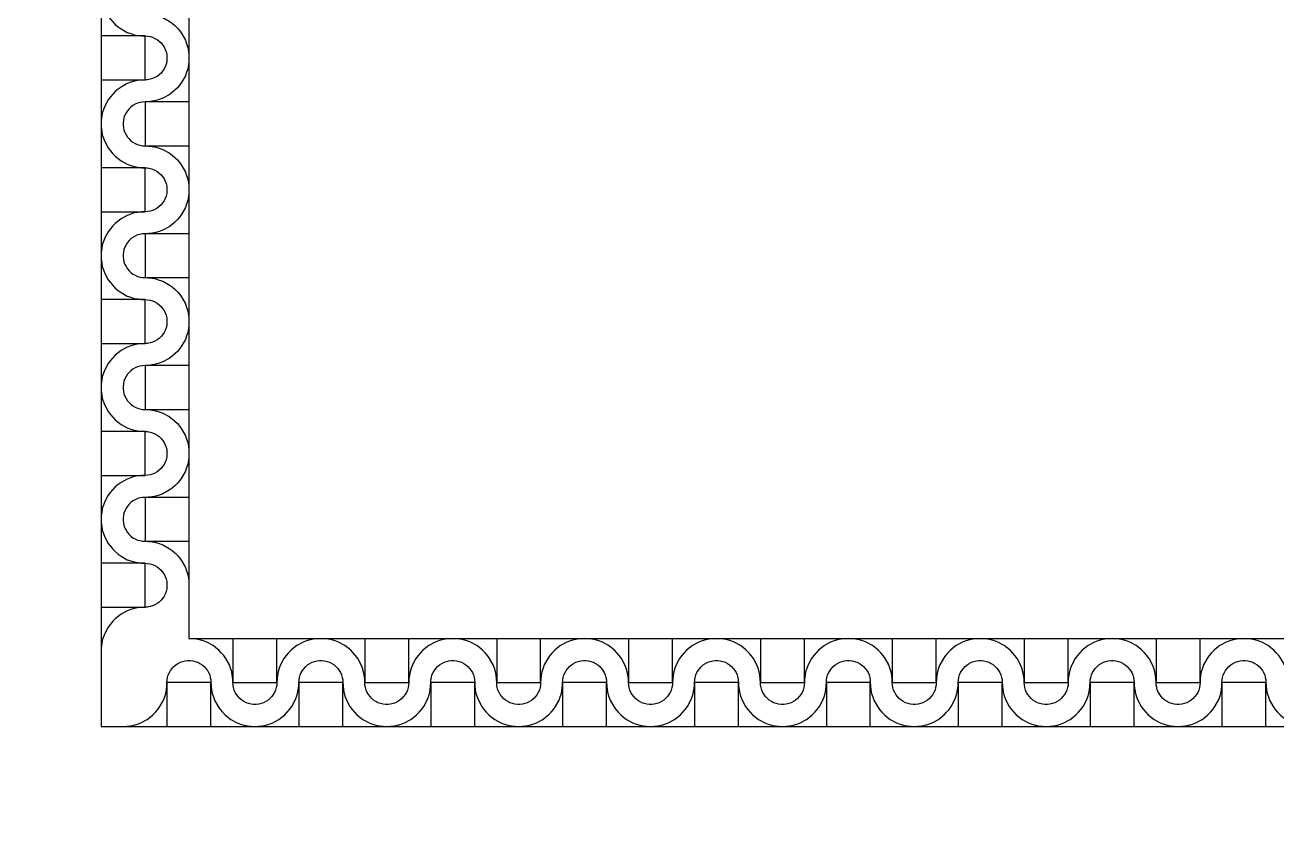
# Model space of a CAD drawing. Extents: x 190.8 to 267.1, y 124 to 174.8.
# Drawn here: x 217.604 to 219.597, y 143.644 to 144.928 of the extents above; entities that cross this region are included whole.
import ezdxf

# ---------------------------------------------------------------- set-up
doc = ezdxf.new("R2010")
doc.units = 0
doc.header["$MEASUREMENT"] = 0

msp = doc.modelspace()

# ---------------------------------------------------------------- linework, layer by layer
msp.add_lwpolyline([(220.4896, 143.8106), (220.4896, 141.6456), (205.4896, 141.6456), (204.0684, 143.0479), (204.0684, 146.9133), (205.4896, 148.3156), (220.4896, 148.3156), (220.4896, 146.1506), (217.7246, 146.1506), (217.7246, 143.8106)], close=True)
for points in [[(220.6646, 146.0106), (217.8646, 146.0106), (217.8646, 143.9506), (220.6646, 143.9506)], [(217.7246, 144.9806), (217.7249, 144.9748), (217.7256, 144.9691), (217.7266, 144.9633), (217.7284, 144.9578), (217.7304, 144.9523), (217.7359, 144.9423), (217.7394, 144.9376), (217.7431, 144.9331), (217.7471, 144.9291), (217.7516, 144.9253), (217.7564, 144.9218), (217.7664, 144.9163), (217.7719, 144.9143), (217.7774, 144.9126), (217.7831, 144.9116), (217.7889, 144.9108), (217.7946, 144.9106)], [(217.7946, 144.9456), (217.8004, 144.9453), (217.8061, 144.9446), (217.8119, 144.9436), (217.8174, 144.9418), (217.8229, 144.9398), (217.8329, 144.9343), (217.8376, 144.9308), (217.8421, 144.9271), (217.8461, 144.9231), (217.8499, 144.9186), (217.8534, 144.9138), (217.8589, 144.9038), (217.8609, 144.8983), (217.8626, 144.8928), (217.8636, 144.8871), (217.8644, 144.8813), (217.8646, 144.8756)], [(217.7246, 144.8406), (217.7946, 144.8406), (217.7946, 144.9106), (217.7246, 144.9106)], [(217.7946, 144.9106), (217.7986, 144.9103), (217.8026, 144.9096), (217.8066, 144.9086), (217.8104, 144.9068), (217.8139, 144.9048), (217.8171, 144.9023), (217.8201, 144.8996), (217.8226, 144.8966), (217.8249, 144.8931), (217.8269, 144.8893), (217.8281, 144.8856), (217.8291, 144.8816), (217.8296, 144.8776), (217.8296, 144.8736), (217.8291, 144.8696), (217.8281, 144.8656), (217.8269, 144.8616), (217.8249, 144.8581), (217.8226, 144.8546), (217.8201, 144.8516), (217.8171, 144.8488), (217.8139, 144.8463), (217.8104, 144.8443), (217.8066, 144.8426), (217.8026, 144.8416), (217.7986, 144.8408), (217.7946, 144.8406)], [(217.8646, 144.8756), (217.8644, 144.8698), (217.8636, 144.8641), (217.8626, 144.8583), (217.8609, 144.8528), (217.8589, 144.8473), (217.8534, 144.8373), (217.8499, 144.8326), (217.8461, 144.8281), (217.8421, 144.8241), (217.8376, 144.8203), (217.8329, 144.8168), (217.8229, 144.8113), (217.8174, 144.8093), (217.8119, 144.8076), (217.8061, 144.8066), (217.8004, 144.8058), (217.7946, 144.8056)], [(217.7946, 144.8406), (217.7889, 144.8403), (217.7831, 144.8396), (217.7774, 144.8386), (217.7719, 144.8368), (217.7664, 144.8348), (217.7564, 144.8293), (217.7516, 144.8258), (217.7471, 144.8221), (217.7431, 144.8181), (217.7394, 144.8136), (217.7359, 144.8088), (217.7304, 144.7988), (217.7284, 144.7933), (217.7266, 144.7878), (217.7256, 144.7821), (217.7249, 144.7763), (217.7246, 144.7706)], [(217.7946, 144.8056), (217.7906, 144.8053), (217.7866, 144.8046), (217.7826, 144.8036), (217.7789, 144.8018), (217.7754, 144.7998), (217.7721, 144.7973), (217.7691, 144.7946), (217.7666, 144.7916), (217.7644, 144.7881), (217.7624, 144.7843), (217.7611, 144.7806), (217.7601, 144.7766), (217.7596, 144.7726), (217.7596, 144.7686), (217.7601, 144.7646), (217.7611, 144.7606), (217.7624, 144.7566), (217.7644, 144.7531), (217.7666, 144.7496), (217.7691, 144.7466), (217.7721, 144.7438), (217.7754, 144.7413), (217.7789, 144.7393), (217.7826, 144.7376), (217.7866, 144.7366), (217.7906, 144.7358), (217.7946, 144.7356)], [(217.8646, 144.8056), (217.7946, 144.8056), (217.7946, 144.7356), (217.8646, 144.7356)], [(217.7246, 144.7706), (217.7249, 144.7648), (217.7256, 144.7591), (217.7266, 144.7533), (217.7284, 144.7478), (217.7304, 144.7423), (217.7359, 144.7323), (217.7394, 144.7276), (217.7431, 144.7231), (217.7471, 144.7191), (217.7516, 144.7153), (217.7564, 144.7118), (217.7664, 144.7063), (217.7719, 144.7043), (217.7774, 144.7026), (217.7831, 144.7016), (217.7889, 144.7008), (217.7946, 144.7006)], [(217.7946, 144.7356), (217.8004, 144.7353), (217.8061, 144.7346), (217.8119, 144.7336), (217.8174, 144.7318), (217.8229, 144.7298), (217.8329, 144.7243), (217.8376, 144.7208), (217.8421, 144.7171), (217.8461, 144.7131), (217.8499, 144.7086), (217.8534, 144.7038), (217.8589, 144.6938), (217.8609, 144.6883), (217.8626, 144.6828), (217.8636, 144.6771), (217.8644, 144.6713), (217.8646, 144.6656)], [(217.7246, 144.6306), (217.7946, 144.6306), (217.7946, 144.7006), (217.7246, 144.7006)], [(217.7946, 144.7006), (217.7986, 144.7003), (217.8026, 144.6996), (217.8066, 144.6986), (217.8104, 144.6968), (217.8139, 144.6948), (217.8171, 144.6923), (217.8201, 144.6896), (217.8226, 144.6866), (217.8249, 144.6831), (217.8269, 144.6793), (217.8281, 144.6756), (217.8291, 144.6716), (217.8296, 144.6676), (217.8296, 144.6636), (217.8291, 144.6596), (217.8281, 144.6556), (217.8269, 144.6516), (217.8249, 144.6481), (217.8226, 144.6446), (217.8201, 144.6416), (217.8171, 144.6388), (217.8139, 144.6363), (217.8104, 144.6343), (217.8066, 144.6326), (217.8026, 144.6316), (217.7986, 144.6308), (217.7946, 144.6306)], [(217.8646, 144.6656), (217.8644, 144.6598), (217.8636, 144.6541), (217.8626, 144.6483), (217.8609, 144.6428), (217.8589, 144.6373), (217.8534, 144.6273), (217.8499, 144.6226), (217.8461, 144.6181), (217.8421, 144.6141), (217.8376, 144.6103), (217.8329, 144.6068), (217.8229, 144.6013), (217.8174, 144.5993), (217.8119, 144.5976), (217.8061, 144.5966), (217.8004, 144.5958), (217.7946, 144.5956)], [(217.7946, 144.6306), (217.7889, 144.6303), (217.7831, 144.6296), (217.7774, 144.6286), (217.7719, 144.6268), (217.7664, 144.6248), (217.7564, 144.6193), (217.7516, 144.6158), (217.7471, 144.6121), (217.7431, 144.6081), (217.7394, 144.6036), (217.7359, 144.5988), (217.7304, 144.5888), (217.7284, 144.5833), (217.7266, 144.5778), (217.7256, 144.5721), (217.7249, 144.5663), (217.7246, 144.5606)], [(217.7946, 144.5956), (217.7906, 144.5953), (217.7866, 144.5946), (217.7826, 144.5936), (217.7789, 144.5918), (217.7754, 144.5898), (217.7721, 144.5873), (217.7691, 144.5846), (217.7666, 144.5816), (217.7644, 144.5781), (217.7624, 144.5743), (217.7611, 144.5706), (217.7601, 144.5666), (217.7596, 144.5626), (217.7596, 144.5586), (217.7601, 144.5546), (217.7611, 144.5506), (217.7624, 144.5466), (217.7644, 144.5431), (217.7666, 144.5396), (217.7691, 144.5366), (217.7721, 144.5338), (217.7754, 144.5313), (217.7789, 144.5293), (217.7826, 144.5276), (217.7866, 144.5266), (217.7906, 144.5258), (217.7946, 144.5256)], [(217.8646, 144.5956), (217.7946, 144.5956), (217.7946, 144.5256), (217.8646, 144.5256)], [(217.7246, 144.5606), (217.7249, 144.5548), (217.7256, 144.5491), (217.7266, 144.5433), (217.7284, 144.5378), (217.7304, 144.5323), (217.7359, 144.5223), (217.7394, 144.5176), (217.7431, 144.5131), (217.7471, 144.5091), (217.7516, 144.5053), (217.7564, 144.5018), (217.7664, 144.4963), (217.7719, 144.4943), (217.7774, 144.4926), (217.7831, 144.4916), (217.7889, 144.4908), (217.7946, 144.4906)], [(217.7946, 144.5256), (217.8004, 144.5253), (217.8061, 144.5246), (217.8119, 144.5236), (217.8174, 144.5218), (217.8229, 144.5198), (217.8329, 144.5143), (217.8376, 144.5108), (217.8421, 144.5071), (217.8461, 144.5031), (217.8499, 144.4986), (217.8534, 144.4938), (217.8589, 144.4838), (217.8609, 144.4783), (217.8626, 144.4728), (217.8636, 144.4671), (217.8644, 144.4613), (217.8646, 144.4556)], [(217.7246, 144.4206), (217.7946, 144.4206), (217.7946, 144.4906), (217.7246, 144.4906)], [(217.7946, 144.4906), (217.7986, 144.4903), (217.8026, 144.4896), (217.8066, 144.4886), (217.8104, 144.4868), (217.8139, 144.4848), (217.8171, 144.4823), (217.8201, 144.4796), (217.8226, 144.4766), (217.8249, 144.4731), (217.8269, 144.4693), (217.8281, 144.4656), (217.8291, 144.4616), (217.8296, 144.4576), (217.8296, 144.4536), (217.8291, 144.4496), (217.8281, 144.4456), (217.8269, 144.4416), (217.8249, 144.4381), (217.8226, 144.4346), (217.8201, 144.4316), (217.8171, 144.4288), (217.8139, 144.4263), (217.8104, 144.4243), (217.8066, 144.4226), (217.8026, 144.4216), (217.7986, 144.4208), (217.7946, 144.4206)], [(217.8646, 144.4556), (217.8644, 144.4498), (217.8636, 144.4441), (217.8626, 144.4383), (217.8609, 144.4328), (217.8589, 144.4273), (217.8534, 144.4173), (217.8499, 144.4126), (217.8461, 144.4081), (217.8421, 144.4041), (217.8376, 144.4003), (217.8329, 144.3968), (217.8229, 144.3913), (217.8174, 144.3893), (217.8119, 144.3876), (217.8061, 144.3866), (217.8004, 144.3858), (217.7946, 144.3856)], [(217.7946, 144.4206), (217.7889, 144.4203), (217.7831, 144.4196), (217.7774, 144.4186), (217.7719, 144.4168), (217.7664, 144.4148), (217.7564, 144.4093), (217.7516, 144.4058), (217.7471, 144.4021), (217.7431, 144.3981), (217.7394, 144.3936), (217.7359, 144.3888), (217.7304, 144.3788), (217.7284, 144.3733), (217.7266, 144.3678), (217.7256, 144.3621), (217.7249, 144.3563), (217.7246, 144.3506)], [(217.7946, 144.3856), (217.7906, 144.3853), (217.7866, 144.3846), (217.7826, 144.3836), (217.7789, 144.3818), (217.7754, 144.3798), (217.7721, 144.3773), (217.7691, 144.3746), (217.7666, 144.3716), (217.7644, 144.3681), (217.7624, 144.3643), (217.7611, 144.3606), (217.7601, 144.3566), (217.7596, 144.3526), (217.7596, 144.3486), (217.7601, 144.3446), (217.7611, 144.3406), (217.7624, 144.3366), (217.7644, 144.3331), (217.7666, 144.3296), (217.7691, 144.3266), (217.7721, 144.3238), (217.7754, 144.3213), (217.7789, 144.3193), (217.7826, 144.3176), (217.7866, 144.3166), (217.7906, 144.3158), (217.7946, 144.3156)], [(217.8646, 144.3856), (217.7946, 144.3856), (217.7946, 144.3156), (217.8646, 144.3156)], [(217.7246, 144.3506), (217.7249, 144.3448), (217.7256, 144.3391), (217.7266, 144.3333), (217.7284, 144.3278), (217.7304, 144.3223), (217.7359, 144.3123), (217.7394, 144.3076), (217.7431, 144.3031), (217.7471, 144.2991), (217.7516, 144.2953), (217.7564, 144.2918), (217.7664, 144.2863), (217.7719, 144.2843), (217.7774, 144.2826), (217.7831, 144.2816), (217.7889, 144.2808), (217.7946, 144.2806)], [(217.7946, 144.3156), (217.8004, 144.3153), (217.8061, 144.3146), (217.8119, 144.3136), (217.8174, 144.3118), (217.8229, 144.3098), (217.8329, 144.3043), (217.8376, 144.3008), (217.8421, 144.2971), (217.8461, 144.2931), (217.8499, 144.2886), (217.8534, 144.2838), (217.8589, 144.2738), (217.8609, 144.2683), (217.8626, 144.2628), (217.8636, 144.2571), (217.8644, 144.2513), (217.8646, 144.2456)], [(217.7246, 144.2106), (217.7946, 144.2106), (217.7946, 144.2806), (217.7246, 144.2806)], [(217.7946, 144.2806), (217.7986, 144.2803), (217.8026, 144.2796), (217.8066, 144.2786), (217.8104, 144.2768), (217.8139, 144.2748), (217.8171, 144.2723), (217.8201, 144.2696), (217.8226, 144.2666), (217.8249, 144.2631), (217.8269, 144.2593), (217.8281, 144.2556), (217.8291, 144.2516), (217.8296, 144.2476), (217.8296, 144.2436), (217.8291, 144.2396), (217.8281, 144.2356), (217.8269, 144.2316), (217.8249, 144.2281), (217.8226, 144.2246), (217.8201, 144.2216), (217.8171, 144.2188), (217.8139, 144.2163), (217.8104, 144.2143), (217.8066, 144.2126), (217.8026, 144.2116), (217.7986, 144.2108), (217.7946, 144.2106)], [(217.8646, 144.2456), (217.8644, 144.2398), (217.8636, 144.2341), (217.8626, 144.2283), (217.8609, 144.2228), (217.8589, 144.2173), (217.8534, 144.2073), (217.8499, 144.2026), (217.8461, 144.1981), (217.8421, 144.1941), (217.8376, 144.1903), (217.8329, 144.1868), (217.8229, 144.1813), (217.8174, 144.1793), (217.8119, 144.1776), (217.8061, 144.1766), (217.8004, 144.1758), (217.7946, 144.1756)], [(217.7946, 144.2106), (217.7889, 144.2103), (217.7831, 144.2096), (217.7774, 144.2086), (217.7719, 144.2068), (217.7664, 144.2048), (217.7564, 144.1993), (217.7516, 144.1958), (217.7471, 144.1921), (217.7431, 144.1881), (217.7394, 144.1836), (217.7359, 144.1788), (217.7304, 144.1688), (217.7284, 144.1633), (217.7266, 144.1578), (217.7256, 144.1521), (217.7249, 144.1463), (217.7246, 144.1406)], [(217.7946, 144.1756), (217.7906, 144.1753), (217.7866, 144.1746), (217.7826, 144.1736), (217.7789, 144.1718), (217.7754, 144.1698), (217.7721, 144.1673), (217.7691, 144.1646), (217.7666, 144.1616), (217.7644, 144.1581), (217.7624, 144.1543), (217.7611, 144.1506), (217.7601, 144.1466), (217.7596, 144.1426), (217.7596, 144.1386), (217.7601, 144.1346), (217.7611, 144.1306), (217.7624, 144.1266), (217.7644, 144.1231), (217.7666, 144.1196), (217.7691, 144.1166), (217.7721, 144.1138), (217.7754, 144.1113), (217.7789, 144.1093), (217.7826, 144.1076), (217.7866, 144.1066), (217.7906, 144.1058), (217.7946, 144.1056)], [(217.8646, 144.1756), (217.7946, 144.1756), (217.7946, 144.1056), (217.8646, 144.1056)], [(217.7246, 144.1406), (217.7249, 144.1348), (217.7256, 144.1291), (217.7266, 144.1233), (217.7284, 144.1178), (217.7304, 144.1123), (217.7359, 144.1023), (217.7394, 144.0976), (217.7431, 144.0931), (217.7471, 144.0891), (217.7516, 144.0853), (217.7564, 144.0818), (217.7664, 144.0763), (217.7719, 144.0743), (217.7774, 144.0726), (217.7831, 144.0716), (217.7889, 144.0708), (217.7946, 144.0706)], [(217.7946, 144.1056), (217.8004, 144.1053), (217.8061, 144.1046), (217.8119, 144.1036), (217.8174, 144.1018), (217.8229, 144.0998), (217.8329, 144.0943), (217.8376, 144.0908), (217.8421, 144.0871), (217.8461, 144.0831), (217.8499, 144.0786), (217.8534, 144.0738), (217.8589, 144.0638), (217.8609, 144.0583), (217.8626, 144.0528), (217.8636, 144.0471), (217.8644, 144.0413), (217.8646, 144.0356)], [(217.7246, 144.0006), (217.7946, 144.0006), (217.7946, 144.0706), (217.7246, 144.0706)], [(217.7946, 144.0706), (217.7986, 144.0703), (217.8026, 144.0696), (217.8066, 144.0686), (217.8104, 144.0668), (217.8139, 144.0648), (217.8171, 144.0623), (217.8201, 144.0596), (217.8226, 144.0566), (217.8249, 144.0531), (217.8269, 144.0493), (217.8281, 144.0456), (217.8291, 144.0416), (217.8296, 144.0376), (217.8296, 144.0336), (217.8291, 144.0296), (217.8281, 144.0256), (217.8269, 144.0216), (217.8249, 144.0181), (217.8226, 144.0146), (217.8201, 144.0116), (217.8171, 144.0088), (217.8139, 144.0063), (217.8104, 144.0043), (217.8066, 144.0026), (217.8026, 144.0016), (217.7986, 144.0008), (217.7946, 144.0006)], [(217.7946, 144.0006), (217.7889, 144.0003), (217.7831, 143.9996), (217.7774, 143.9986), (217.7719, 143.9968), (217.7664, 143.9948), (217.7564, 143.9893), (217.7516, 143.9858), (217.7471, 143.9821), (217.7431, 143.9781), (217.7394, 143.9736), (217.7359, 143.9688), (217.7304, 143.9588), (217.7284, 143.9533), (217.7266, 143.9478), (217.7256, 143.9421), (217.7249, 143.9363), (217.7246, 143.9306)], [(217.9346, 143.8806), (217.9344, 143.8863), (217.9336, 143.8921), (217.9326, 143.8978), (217.9309, 143.9033), (217.9289, 143.9088), (217.9234, 143.9188), (217.9199, 143.9236), (217.9161, 143.9281), (217.9121, 143.9321), (217.9076, 143.9358), (217.9029, 143.9393), (217.8929, 143.9448), (217.8874, 143.9468), (217.8819, 143.9486), (217.8761, 143.9496), (217.8704, 143.9503), (217.8646, 143.9506)], [(217.9346, 143.9506), (217.9346, 143.8806), (218.0046, 143.8806), (218.0046, 143.9506)], [(218.0746, 143.9506), (218.0689, 143.9503), (218.0631, 143.9496), (218.0574, 143.9486), (218.0519, 143.9468), (218.0464, 143.9448), (218.0364, 143.9393), (218.0316, 143.9358), (218.0271, 143.9321), (218.0231, 143.9281), (218.0194, 143.9236), (218.0159, 143.9188), (218.0104, 143.9088), (218.0084, 143.9033), (218.0066, 143.8978), (218.0056, 143.8921), (218.0049, 143.8863), (218.0046, 143.8806)], [(218.1446, 143.8806), (218.1444, 143.8863), (218.1436, 143.8921), (218.1426, 143.8978), (218.1409, 143.9033), (218.1389, 143.9088), (218.1334, 143.9188), (218.1299, 143.9236), (218.1261, 143.9281), (218.1221, 143.9321), (218.1176, 143.9358), (218.1129, 143.9393), (218.1029, 143.9448), (218.0974, 143.9468), (218.0919, 143.9486), (218.0861, 143.9496), (218.0804, 143.9503), (218.0746, 143.9506)], [(218.1446, 143.9506), (218.1446, 143.8806), (218.2146, 143.8806), (218.2146, 143.9506)], [(218.2846, 143.9506), (218.2789, 143.9503), (218.2731, 143.9496), (218.2674, 143.9486), (218.2619, 143.9468), (218.2564, 143.9448), (218.2464, 143.9393), (218.2416, 143.9358), (218.2371, 143.9321), (218.2331, 143.9281), (218.2294, 143.9236), (218.2259, 143.9188), (218.2204, 143.9088), (218.2184, 143.9033), (218.2166, 143.8978), (218.2156, 143.8921), (218.2149, 143.8863), (218.2146, 143.8806)], [(218.3546, 143.8806), (218.3544, 143.8863), (218.3536, 143.8921), (218.3526, 143.8978), (218.3509, 143.9033), (218.3489, 143.9088), (218.3434, 143.9188), (218.3399, 143.9236), (218.3361, 143.9281), (218.3321, 143.9321), (218.3276, 143.9358), (218.3229, 143.9393), (218.3129, 143.9448), (218.3074, 143.9468), (218.3019, 143.9486), (218.2961, 143.9496), (218.2904, 143.9503), (218.2846, 143.9506)], [(218.3546, 143.9506), (218.3546, 143.8806), (218.4246, 143.8806), (218.4246, 143.9506)], [(218.4946, 143.9506), (218.4889, 143.9503), (218.4831, 143.9496), (218.4774, 143.9486), (218.4719, 143.9468), (218.4664, 143.9448), (218.4564, 143.9393), (218.4516, 143.9358), (218.4471, 143.9321), (218.4431, 143.9281), (218.4394, 143.9236), (218.4359, 143.9188), (218.4304, 143.9088), (218.4284, 143.9033), (218.4266, 143.8978), (218.4256, 143.8921), (218.4249, 143.8863), (218.4246, 143.8806)], [(218.5646, 143.8806), (218.5644, 143.8863), (218.5636, 143.8921), (218.5626, 143.8978), (218.5609, 143.9033), (218.5589, 143.9088), (218.5534, 143.9188), (218.5499, 143.9236), (218.5461, 143.9281), (218.5421, 143.9321), (218.5376, 143.9358), (218.5329, 143.9393), (218.5229, 143.9448), (218.5174, 143.9468), (218.5119, 143.9486), (218.5061, 143.9496), (218.5004, 143.9503), (218.4946, 143.9506)], [(218.5646, 143.9506), (218.5646, 143.8806), (218.6346, 143.8806), (218.6346, 143.9506)], [(218.7046, 143.9506), (218.6989, 143.9503), (218.6931, 143.9496), (218.6874, 143.9486), (218.6819, 143.9468), (218.6764, 143.9448), (218.6664, 143.9393), (218.6616, 143.9358), (218.6571, 143.9321), (218.6531, 143.9281), (218.6494, 143.9236), (218.6459, 143.9188), (218.6404, 143.9088), (218.6384, 143.9033), (218.6366, 143.8978), (218.6356, 143.8921), (218.6349, 143.8863), (218.6346, 143.8806)], [(218.7746, 143.8806), (218.7744, 143.8863), (218.7736, 143.8921), (218.7726, 143.8978), (218.7709, 143.9033), (218.7689, 143.9088), (218.7634, 143.9188), (218.7599, 143.9236), (218.7561, 143.9281), (218.7521, 143.9321), (218.7476, 143.9358), (218.7429, 143.9393), (218.7329, 143.9448), (218.7274, 143.9468), (218.7219, 143.9486), (218.7161, 143.9496), (218.7104, 143.9503), (218.7046, 143.9506)], [(218.7746, 143.9506), (218.7746, 143.8806), (218.8446, 143.8806), (218.8446, 143.9506)], [(218.9146, 143.9506), (218.9089, 143.9503), (218.9031, 143.9496), (218.8974, 143.9486), (218.8919, 143.9468), (218.8864, 143.9448), (218.8764, 143.9393), (218.8716, 143.9358), (218.8671, 143.9321), (218.8631, 143.9281), (218.8594, 143.9236), (218.8559, 143.9188), (218.8504, 143.9088), (218.8484, 143.9033), (218.8466, 143.8978), (218.8456, 143.8921), (218.8449, 143.8863), (218.8446, 143.8806)], [(218.9846, 143.8806), (218.9844, 143.8863), (218.9836, 143.8921), (218.9826, 143.8978), (218.9809, 143.9033), (218.9789, 143.9088), (218.9734, 143.9188), (218.9699, 143.9236), (218.9661, 143.9281), (218.9621, 143.9321), (218.9576, 143.9358), (218.9529, 143.9393), (218.9429, 143.9448), (218.9374, 143.9468), (218.9319, 143.9486), (218.9261, 143.9496), (218.9204, 143.9503), (218.9146, 143.9506)], [(218.9846, 143.9506), (218.9846, 143.8806), (219.0546, 143.8806), (219.0546, 143.9506)], [(219.1246, 143.9506), (219.1189, 143.9503), (219.1131, 143.9496), (219.1074, 143.9486), (219.1019, 143.9468), (219.0964, 143.9448), (219.0864, 143.9393), (219.0816, 143.9358), (219.0771, 143.9321), (219.0731, 143.9281), (219.0694, 143.9236), (219.0659, 143.9188), (219.0604, 143.9088), (219.0584, 143.9033), (219.0566, 143.8978), (219.0556, 143.8921), (219.0549, 143.8863), (219.0546, 143.8806)], [(219.1946, 143.8806), (219.1944, 143.8863), (219.1936, 143.8921), (219.1926, 143.8978), (219.1909, 143.9033), (219.1889, 143.9088), (219.1834, 143.9188), (219.1799, 143.9236), (219.1761, 143.9281), (219.1721, 143.9321), (219.1676, 143.9358), (219.1629, 143.9393), (219.1529, 143.9448), (219.1474, 143.9468), (219.1419, 143.9486), (219.1361, 143.9496), (219.1304, 143.9503), (219.1246, 143.9506)], [(219.1946, 143.9506), (219.1946, 143.8806), (219.2646, 143.8806), (219.2646, 143.9506)], [(219.3346, 143.9506), (219.3289, 143.9503), (219.3231, 143.9496), (219.3174, 143.9486), (219.3119, 143.9468), (219.3064, 143.9448), (219.2964, 143.9393), (219.2916, 143.9358), (219.2871, 143.9321), (219.2831, 143.9281), (219.2794, 143.9236), (219.2759, 143.9188), (219.2704, 143.9088), (219.2684, 143.9033), (219.2666, 143.8978), (219.2656, 143.8921), (219.2649, 143.8863), (219.2646, 143.8806)], [(219.4046, 143.8806), (219.4044, 143.8863), (219.4036, 143.8921), (219.4026, 143.8978), (219.4009, 143.9033), (219.3989, 143.9088), (219.3934, 143.9188), (219.3899, 143.9236), (219.3861, 143.9281), (219.3821, 143.9321), (219.3776, 143.9358), (219.3729, 143.9393), (219.3629, 143.9448), (219.3574, 143.9468), (219.3519, 143.9486), (219.3461, 143.9496), (219.3404, 143.9503), (219.3346, 143.9506)], [(219.4046, 143.9506), (219.4046, 143.8806), (219.4746, 143.8806), (219.4746, 143.9506)], [(219.5446, 143.9506), (219.5389, 143.9503), (219.5331, 143.9496), (219.5274, 143.9486), (219.5219, 143.9468), (219.5164, 143.9448), (219.5064, 143.9393), (219.5016, 143.9358), (219.4971, 143.9321), (219.4931, 143.9281), (219.4894, 143.9236), (219.4859, 143.9188), (219.4804, 143.9088), (219.4784, 143.9033), (219.4766, 143.8978), (219.4756, 143.8921), (219.4749, 143.8863), (219.4746, 143.8806)], [(219.6146, 143.8806), (219.6144, 143.8863), (219.6136, 143.8921), (219.6126, 143.8978), (219.6109, 143.9033), (219.6089, 143.9088), (219.6034, 143.9188), (219.5999, 143.9236), (219.5961, 143.9281), (219.5921, 143.9321), (219.5876, 143.9358), (219.5829, 143.9393), (219.5729, 143.9448), (219.5674, 143.9468), (219.5619, 143.9486), (219.5561, 143.9496), (219.5504, 143.9503), (219.5446, 143.9506)], [(217.8296, 143.8806), (217.8299, 143.8846), (217.8306, 143.8886), (217.8316, 143.8926), (217.8334, 143.8963), (217.8354, 143.8998), (217.8379, 143.9031), (217.8406, 143.9061), (217.8436, 143.9086), (217.8471, 143.9108), (217.8509, 143.9128), (217.8546, 143.9141), (217.8586, 143.9151), (217.8626, 143.9156), (217.8666, 143.9156), (217.8706, 143.9151), (217.8746, 143.9141), (217.8786, 143.9128), (217.8821, 143.9108), (217.8856, 143.9086), (217.8886, 143.9061), (217.8914, 143.9031), (217.8939, 143.8998), (217.8959, 143.8963), (217.8976, 143.8926), (217.8986, 143.8886), (217.8994, 143.8846), (217.8996, 143.8806)], [(218.0396, 143.8806), (218.0399, 143.8846), (218.0406, 143.8886), (218.0416, 143.8926), (218.0434, 143.8963), (218.0454, 143.8998), (218.0479, 143.9031), (218.0506, 143.9061), (218.0536, 143.9086), (218.0571, 143.9108), (218.0609, 143.9128), (218.0646, 143.9141), (218.0686, 143.9151), (218.0726, 143.9156), (218.0766, 143.9156), (218.0806, 143.9151), (218.0846, 143.9141), (218.0886, 143.9128), (218.0921, 143.9108), (218.0956, 143.9086), (218.0986, 143.9061), (218.1014, 143.9031), (218.1039, 143.8998), (218.1059, 143.8963), (218.1076, 143.8926), (218.1086, 143.8886), (218.1094, 143.8846), (218.1096, 143.8806)], [(218.2496, 143.8806), (218.2499, 143.8846), (218.2506, 143.8886), (218.2516, 143.8926), (218.2534, 143.8963), (218.2554, 143.8998), (218.2579, 143.9031), (218.2606, 143.9061), (218.2636, 143.9086), (218.2671, 143.9108), (218.2709, 143.9128), (218.2746, 143.9141), (218.2786, 143.9151), (218.2826, 143.9156), (218.2866, 143.9156), (218.2906, 143.9151), (218.2946, 143.9141), (218.2986, 143.9128), (218.3021, 143.9108), (218.3056, 143.9086), (218.3086, 143.9061), (218.3114, 143.9031), (218.3139, 143.8998), (218.3159, 143.8963), (218.3176, 143.8926), (218.3186, 143.8886), (218.3194, 143.8846), (218.3196, 143.8806)], [(218.4596, 143.8806), (218.4599, 143.8846), (218.4606, 143.8886), (218.4616, 143.8926), (218.4634, 143.8963), (218.4654, 143.8998), (218.4679, 143.9031), (218.4706, 143.9061), (218.4736, 143.9086), (218.4771, 143.9108), (218.4809, 143.9128), (218.4846, 143.9141), (218.4886, 143.9151), (218.4926, 143.9156), (218.4966, 143.9156), (218.5006, 143.9151), (218.5046, 143.9141), (218.5086, 143.9128), (218.5121, 143.9108), (218.5156, 143.9086), (218.5186, 143.9061), (218.5214, 143.9031), (218.5239, 143.8998), (218.5259, 143.8963), (218.5276, 143.8926), (218.5286, 143.8886), (218.5294, 143.8846), (218.5296, 143.8806)], [(218.6696, 143.8806), (218.6699, 143.8846), (218.6706, 143.8886), (218.6716, 143.8926), (218.6734, 143.8963), (218.6754, 143.8998), (218.6779, 143.9031), (218.6806, 143.9061), (218.6836, 143.9086), (218.6871, 143.9108), (218.6909, 143.9128), (218.6946, 143.9141), (218.6986, 143.9151), (218.7026, 143.9156), (218.7066, 143.9156), (218.7106, 143.9151), (218.7146, 143.9141), (218.7186, 143.9128), (218.7221, 143.9108), (218.7256, 143.9086), (218.7286, 143.9061), (218.7314, 143.9031), (218.7339, 143.8998), (218.7359, 143.8963), (218.7376, 143.8926), (218.7386, 143.8886), (218.7394, 143.8846), (218.7396, 143.8806)], [(218.8796, 143.8806), (218.8799, 143.8846), (218.8806, 143.8886), (218.8816, 143.8926), (218.8834, 143.8963), (218.8854, 143.8998), (218.8879, 143.9031), (218.8906, 143.9061), (218.8936, 143.9086), (218.8971, 143.9108), (218.9009, 143.9128), (218.9046, 143.9141), (218.9086, 143.9151), (218.9126, 143.9156), (218.9166, 143.9156), (218.9206, 143.9151), (218.9246, 143.9141), (218.9286, 143.9128), (218.9321, 143.9108), (218.9356, 143.9086), (218.9386, 143.9061), (218.9414, 143.9031), (218.9439, 143.8998), (218.9459, 143.8963), (218.9476, 143.8926), (218.9486, 143.8886), (218.9494, 143.8846), (218.9496, 143.8806)], [(219.0896, 143.8806), (219.0899, 143.8846), (219.0906, 143.8886), (219.0916, 143.8926), (219.0934, 143.8963), (219.0954, 143.8998), (219.0979, 143.9031), (219.1006, 143.9061), (219.1036, 143.9086), (219.1071, 143.9108), (219.1109, 143.9128), (219.1146, 143.9141), (219.1186, 143.9151), (219.1226, 143.9156), (219.1266, 143.9156), (219.1306, 143.9151), (219.1346, 143.9141), (219.1386, 143.9128), (219.1421, 143.9108), (219.1456, 143.9086), (219.1486, 143.9061), (219.1514, 143.9031), (219.1539, 143.8998), (219.1559, 143.8963), (219.1576, 143.8926), (219.1586, 143.8886), (219.1594, 143.8846), (219.1596, 143.8806)], [(219.2996, 143.8806), (219.2999, 143.8846), (219.3006, 143.8886), (219.3016, 143.8926), (219.3034, 143.8963), (219.3054, 143.8998), (219.3079, 143.9031), (219.3106, 143.9061), (219.3136, 143.9086), (219.3171, 143.9108), (219.3209, 143.9128), (219.3246, 143.9141), (219.3286, 143.9151), (219.3326, 143.9156), (219.3366, 143.9156), (219.3406, 143.9151), (219.3446, 143.9141), (219.3486, 143.9128), (219.3521, 143.9108), (219.3556, 143.9086), (219.3586, 143.9061), (219.3614, 143.9031), (219.3639, 143.8998), (219.3659, 143.8963), (219.3676, 143.8926), (219.3686, 143.8886), (219.3694, 143.8846), (219.3696, 143.8806)], [(219.5096, 143.8806), (219.5099, 143.8846), (219.5106, 143.8886), (219.5116, 143.8926), (219.5134, 143.8963), (219.5154, 143.8998), (219.5179, 143.9031), (219.5206, 143.9061), (219.5236, 143.9086), (219.5271, 143.9108), (219.5309, 143.9128), (219.5346, 143.9141), (219.5386, 143.9151), (219.5426, 143.9156), (219.5466, 143.9156), (219.5506, 143.9151), (219.5546, 143.9141), (219.5586, 143.9128), (219.5621, 143.9108), (219.5656, 143.9086), (219.5686, 143.9061), (219.5714, 143.9031), (219.5739, 143.8998), (219.5759, 143.8963), (219.5776, 143.8926), (219.5786, 143.8886), (219.5794, 143.8846), (219.5796, 143.8806)], [(217.7596, 143.8106), (217.7654, 143.8108), (217.7711, 143.8116), (217.7769, 143.8126), (217.7824, 143.8143), (217.7879, 143.8163), (217.7979, 143.8218), (217.8026, 143.8253), (217.8071, 143.8291), (217.8111, 143.8331), (217.8149, 143.8376), (217.8184, 143.8423), (217.8239, 143.8523), (217.8259, 143.8578), (217.8276, 143.8633), (217.8286, 143.8691), (217.8294, 143.8748), (217.8296, 143.8806)], [(217.8996, 143.8106), (217.8996, 143.8806), (217.8296, 143.8806), (217.8296, 143.8106)], [(217.8996, 143.8806), (217.8999, 143.8748), (217.9006, 143.8691), (217.9016, 143.8633), (217.9034, 143.8578), (217.9054, 143.8523), (217.9109, 143.8423), (217.9144, 143.8376), (217.9181, 143.8331), (217.9221, 143.8291), (217.9266, 143.8253), (217.9314, 143.8218), (217.9414, 143.8163), (217.9469, 143.8143), (217.9524, 143.8126), (217.9581, 143.8116), (217.9639, 143.8108), (217.9696, 143.8106)], [(218.0046, 143.8806), (218.0044, 143.8766), (218.0036, 143.8726), (218.0026, 143.8686), (218.0009, 143.8648), (217.9989, 143.8613), (217.9964, 143.8581), (217.9936, 143.8551), (217.9906, 143.8526), (217.9871, 143.8503), (217.9834, 143.8483), (217.9796, 143.8471), (217.9756, 143.8461), (217.9716, 143.8456), (217.9676, 143.8456), (217.9636, 143.8461), (217.9596, 143.8471), (217.9556, 143.8483), (217.9521, 143.8503), (217.9486, 143.8526), (217.9456, 143.8551), (217.9429, 143.8581), (217.9404, 143.8613), (217.9384, 143.8648), (217.9366, 143.8686), (217.9356, 143.8726), (217.9349, 143.8766), (217.9346, 143.8806)], [(217.9696, 143.8106), (217.9754, 143.8108), (217.9811, 143.8116), (217.9869, 143.8126), (217.9924, 143.8143), (217.9979, 143.8163), (218.0079, 143.8218), (218.0126, 143.8253), (218.0171, 143.8291), (218.0211, 143.8331), (218.0249, 143.8376), (218.0284, 143.8423), (218.0339, 143.8523), (218.0359, 143.8578), (218.0376, 143.8633), (218.0386, 143.8691), (218.0394, 143.8748), (218.0396, 143.8806)], [(218.1096, 143.8106), (218.1096, 143.8806), (218.0396, 143.8806), (218.0396, 143.8106)], [(218.1096, 143.8806), (218.1099, 143.8748), (218.1106, 143.8691), (218.1116, 143.8633), (218.1134, 143.8578), (218.1154, 143.8523), (218.1209, 143.8423), (218.1244, 143.8376), (218.1281, 143.8331), (218.1321, 143.8291), (218.1366, 143.8253), (218.1414, 143.8218), (218.1514, 143.8163), (218.1569, 143.8143), (218.1624, 143.8126), (218.1681, 143.8116), (218.1739, 143.8108), (218.1796, 143.8106)], [(218.2146, 143.8806), (218.2144, 143.8766), (218.2136, 143.8726), (218.2126, 143.8686), (218.2109, 143.8648), (218.2089, 143.8613), (218.2064, 143.8581), (218.2036, 143.8551), (218.2006, 143.8526), (218.1971, 143.8503), (218.1934, 143.8483), (218.1896, 143.8471), (218.1856, 143.8461), (218.1816, 143.8456), (218.1776, 143.8456), (218.1736, 143.8461), (218.1696, 143.8471), (218.1656, 143.8483), (218.1621, 143.8503), (218.1586, 143.8526), (218.1556, 143.8551), (218.1529, 143.8581), (218.1504, 143.8613), (218.1484, 143.8648), (218.1466, 143.8686), (218.1456, 143.8726), (218.1449, 143.8766), (218.1446, 143.8806)], [(218.1796, 143.8106), (218.1854, 143.8108), (218.1911, 143.8116), (218.1969, 143.8126), (218.2024, 143.8143), (218.2079, 143.8163), (218.2179, 143.8218), (218.2226, 143.8253), (218.2271, 143.8291), (218.2311, 143.8331), (218.2349, 143.8376), (218.2384, 143.8423), (218.2439, 143.8523), (218.2459, 143.8578), (218.2476, 143.8633), (218.2486, 143.8691), (218.2494, 143.8748), (218.2496, 143.8806)], [(218.3196, 143.8106), (218.3196, 143.8806), (218.2496, 143.8806), (218.2496, 143.8106)], [(218.3196, 143.8806), (218.3199, 143.8748), (218.3206, 143.8691), (218.3216, 143.8633), (218.3234, 143.8578), (218.3254, 143.8523), (218.3309, 143.8423), (218.3344, 143.8376), (218.3381, 143.8331), (218.3421, 143.8291), (218.3466, 143.8253), (218.3514, 143.8218), (218.3614, 143.8163), (218.3669, 143.8143), (218.3724, 143.8126), (218.3781, 143.8116), (218.3839, 143.8108), (218.3896, 143.8106)], [(218.4246, 143.8806), (218.4244, 143.8766), (218.4236, 143.8726), (218.4226, 143.8686), (218.4209, 143.8648), (218.4189, 143.8613), (218.4164, 143.8581), (218.4136, 143.8551), (218.4106, 143.8526), (218.4071, 143.8503), (218.4034, 143.8483), (218.3996, 143.8471), (218.3956, 143.8461), (218.3916, 143.8456), (218.3876, 143.8456), (218.3836, 143.8461), (218.3796, 143.8471), (218.3756, 143.8483), (218.3721, 143.8503), (218.3686, 143.8526), (218.3656, 143.8551), (218.3629, 143.8581), (218.3604, 143.8613), (218.3584, 143.8648), (218.3566, 143.8686), (218.3556, 143.8726), (218.3549, 143.8766), (218.3546, 143.8806)], [(218.3896, 143.8106), (218.3954, 143.8108), (218.4011, 143.8116), (218.4069, 143.8126), (218.4124, 143.8143), (218.4179, 143.8163), (218.4279, 143.8218), (218.4326, 143.8253), (218.4371, 143.8291), (218.4411, 143.8331), (218.4449, 143.8376), (218.4484, 143.8423), (218.4539, 143.8523), (218.4559, 143.8578), (218.4576, 143.8633), (218.4586, 143.8691), (218.4594, 143.8748), (218.4596, 143.8806)], [(218.5296, 143.8106), (218.5296, 143.8806), (218.4596, 143.8806), (218.4596, 143.8106)], [(218.5296, 143.8806), (218.5299, 143.8748), (218.5306, 143.8691), (218.5316, 143.8633), (218.5334, 143.8578), (218.5354, 143.8523), (218.5409, 143.8423), (218.5444, 143.8376), (218.5481, 143.8331), (218.5521, 143.8291), (218.5566, 143.8253), (218.5614, 143.8218), (218.5714, 143.8163), (218.5769, 143.8143), (218.5824, 143.8126), (218.5881, 143.8116), (218.5939, 143.8108), (218.5996, 143.8106)], [(218.6346, 143.8806), (218.6344, 143.8766), (218.6336, 143.8726), (218.6326, 143.8686), (218.6309, 143.8648), (218.6289, 143.8613), (218.6264, 143.8581), (218.6236, 143.8551), (218.6206, 143.8526), (218.6171, 143.8503), (218.6134, 143.8483), (218.6096, 143.8471), (218.6056, 143.8461), (218.6016, 143.8456), (218.5976, 143.8456), (218.5936, 143.8461), (218.5896, 143.8471), (218.5856, 143.8483), (218.5821, 143.8503), (218.5786, 143.8526), (218.5756, 143.8551), (218.5729, 143.8581), (218.5704, 143.8613), (218.5684, 143.8648), (218.5666, 143.8686), (218.5656, 143.8726), (218.5649, 143.8766), (218.5646, 143.8806)], [(218.5996, 143.8106), (218.6054, 143.8108), (218.6111, 143.8116), (218.6169, 143.8126), (218.6224, 143.8143), (218.6279, 143.8163), (218.6379, 143.8218), (218.6426, 143.8253), (218.6471, 143.8291), (218.6511, 143.8331), (218.6549, 143.8376), (218.6584, 143.8423), (218.6639, 143.8523), (218.6659, 143.8578), (218.6676, 143.8633), (218.6686, 143.8691), (218.6694, 143.8748), (218.6696, 143.8806)], [(218.7396, 143.8106), (218.7396, 143.8806), (218.6696, 143.8806), (218.6696, 143.8106)], [(218.7396, 143.8806), (218.7399, 143.8748), (218.7406, 143.8691), (218.7416, 143.8633), (218.7434, 143.8578), (218.7454, 143.8523), (218.7509, 143.8423), (218.7544, 143.8376), (218.7581, 143.8331), (218.7621, 143.8291), (218.7666, 143.8253), (218.7714, 143.8218), (218.7814, 143.8163), (218.7869, 143.8143), (218.7924, 143.8126), (218.7981, 143.8116), (218.8039, 143.8108), (218.8096, 143.8106)], [(218.8446, 143.8806), (218.8444, 143.8766), (218.8436, 143.8726), (218.8426, 143.8686), (218.8409, 143.8648), (218.8389, 143.8613), (218.8364, 143.8581), (218.8336, 143.8551), (218.8306, 143.8526), (218.8271, 143.8503), (218.8234, 143.8483), (218.8196, 143.8471), (218.8156, 143.8461), (218.8116, 143.8456), (218.8076, 143.8456), (218.8036, 143.8461), (218.7996, 143.8471), (218.7956, 143.8483), (218.7921, 143.8503), (218.7886, 143.8526), (218.7856, 143.8551), (218.7829, 143.8581), (218.7804, 143.8613), (218.7784, 143.8648), (218.7766, 143.8686), (218.7756, 143.8726), (218.7749, 143.8766), (218.7746, 143.8806)], [(218.8096, 143.8106), (218.8154, 143.8108), (218.8211, 143.8116), (218.8269, 143.8126), (218.8324, 143.8143), (218.8379, 143.8163), (218.8479, 143.8218), (218.8526, 143.8253), (218.8571, 143.8291), (218.8611, 143.8331), (218.8649, 143.8376), (218.8684, 143.8423), (218.8739, 143.8523), (218.8759, 143.8578), (218.8776, 143.8633), (218.8786, 143.8691), (218.8794, 143.8748), (218.8796, 143.8806)], [(218.9496, 143.8106), (218.9496, 143.8806), (218.8796, 143.8806), (218.8796, 143.8106)], [(218.9496, 143.8806), (218.9499, 143.8748), (218.9506, 143.8691), (218.9516, 143.8633), (218.9534, 143.8578), (218.9554, 143.8523), (218.9609, 143.8423), (218.9644, 143.8376), (218.9681, 143.8331), (218.9721, 143.8291), (218.9766, 143.8253), (218.9814, 143.8218), (218.9914, 143.8163), (218.9969, 143.8143), (219.0024, 143.8126), (219.0081, 143.8116), (219.0139, 143.8108), (219.0196, 143.8106)], [(219.0546, 143.8806), (219.0544, 143.8766), (219.0536, 143.8726), (219.0526, 143.8686), (219.0509, 143.8648), (219.0489, 143.8613), (219.0464, 143.8581), (219.0436, 143.8551), (219.0406, 143.8526), (219.0371, 143.8503), (219.0334, 143.8483), (219.0296, 143.8471), (219.0256, 143.8461), (219.0216, 143.8456), (219.0176, 143.8456), (219.0136, 143.8461), (219.0096, 143.8471), (219.0056, 143.8483), (219.0021, 143.8503), (218.9986, 143.8526), (218.9956, 143.8551), (218.9929, 143.8581), (218.9904, 143.8613), (218.9884, 143.8648), (218.9866, 143.8686), (218.9856, 143.8726), (218.9849, 143.8766), (218.9846, 143.8806)], [(219.0196, 143.8106), (219.0254, 143.8108), (219.0311, 143.8116), (219.0369, 143.8126), (219.0424, 143.8143), (219.0479, 143.8163), (219.0579, 143.8218), (219.0626, 143.8253), (219.0671, 143.8291), (219.0711, 143.8331), (219.0749, 143.8376), (219.0784, 143.8423), (219.0839, 143.8523), (219.0859, 143.8578), (219.0876, 143.8633), (219.0886, 143.8691), (219.0894, 143.8748), (219.0896, 143.8806)], [(219.1596, 143.8106), (219.1596, 143.8806), (219.0896, 143.8806), (219.0896, 143.8106)], [(219.1596, 143.8806), (219.1599, 143.8748), (219.1606, 143.8691), (219.1616, 143.8633), (219.1634, 143.8578), (219.1654, 143.8523), (219.1709, 143.8423), (219.1744, 143.8376), (219.1781, 143.8331), (219.1821, 143.8291), (219.1866, 143.8253), (219.1914, 143.8218), (219.2014, 143.8163), (219.2069, 143.8143), (219.2124, 143.8126), (219.2181, 143.8116), (219.2239, 143.8108), (219.2296, 143.8106)], [(219.2646, 143.8806), (219.2644, 143.8766), (219.2636, 143.8726), (219.2626, 143.8686), (219.2609, 143.8648), (219.2589, 143.8613), (219.2564, 143.8581), (219.2536, 143.8551), (219.2506, 143.8526), (219.2471, 143.8503), (219.2434, 143.8483), (219.2396, 143.8471), (219.2356, 143.8461), (219.2316, 143.8456), (219.2276, 143.8456), (219.2236, 143.8461), (219.2196, 143.8471), (219.2156, 143.8483), (219.2121, 143.8503), (219.2086, 143.8526), (219.2056, 143.8551), (219.2029, 143.8581), (219.2004, 143.8613), (219.1984, 143.8648), (219.1966, 143.8686), (219.1956, 143.8726), (219.1949, 143.8766), (219.1946, 143.8806)], [(219.2296, 143.8106), (219.2354, 143.8108), (219.2411, 143.8116), (219.2469, 143.8126), (219.2524, 143.8143), (219.2579, 143.8163), (219.2679, 143.8218), (219.2726, 143.8253), (219.2771, 143.8291), (219.2811, 143.8331), (219.2849, 143.8376), (219.2884, 143.8423), (219.2939, 143.8523), (219.2959, 143.8578), (219.2976, 143.8633), (219.2986, 143.8691), (219.2994, 143.8748), (219.2996, 143.8806)], [(219.3696, 143.8106), (219.3696, 143.8806), (219.2996, 143.8806), (219.2996, 143.8106)], [(219.3696, 143.8806), (219.3699, 143.8748), (219.3706, 143.8691), (219.3716, 143.8633), (219.3734, 143.8578), (219.3754, 143.8523), (219.3809, 143.8423), (219.3844, 143.8376), (219.3881, 143.8331), (219.3921, 143.8291), (219.3966, 143.8253), (219.4014, 143.8218), (219.4114, 143.8163), (219.4169, 143.8143), (219.4224, 143.8126), (219.4281, 143.8116), (219.4339, 143.8108), (219.4396, 143.8106)], [(219.4746, 143.8806), (219.4744, 143.8766), (219.4736, 143.8726), (219.4726, 143.8686), (219.4709, 143.8648), (219.4689, 143.8613), (219.4664, 143.8581), (219.4636, 143.8551), (219.4606, 143.8526), (219.4571, 143.8503), (219.4534, 143.8483), (219.4496, 143.8471), (219.4456, 143.8461), (219.4416, 143.8456), (219.4376, 143.8456), (219.4336, 143.8461), (219.4296, 143.8471), (219.4256, 143.8483), (219.4221, 143.8503), (219.4186, 143.8526), (219.4156, 143.8551), (219.4129, 143.8581), (219.4104, 143.8613), (219.4084, 143.8648), (219.4066, 143.8686), (219.4056, 143.8726), (219.4049, 143.8766), (219.4046, 143.8806)], [(219.4396, 143.8106), (219.4454, 143.8108), (219.4511, 143.8116), (219.4569, 143.8126), (219.4624, 143.8143), (219.4679, 143.8163), (219.4779, 143.8218), (219.4826, 143.8253), (219.4871, 143.8291), (219.4911, 143.8331), (219.4949, 143.8376), (219.4984, 143.8423), (219.5039, 143.8523), (219.5059, 143.8578), (219.5076, 143.8633), (219.5086, 143.8691), (219.5094, 143.8748), (219.5096, 143.8806)], [(219.5796, 143.8106), (219.5796, 143.8806), (219.5096, 143.8806), (219.5096, 143.8106)], [(219.5796, 143.8806), (219.5799, 143.8748), (219.5806, 143.8691), (219.5816, 143.8633), (219.5834, 143.8578), (219.5854, 143.8523), (219.5909, 143.8423), (219.5944, 143.8376), (219.5981, 143.8331), (219.6021, 143.8291), (219.6066, 143.8253), (219.6114, 143.8218), (219.6214, 143.8163), (219.6269, 143.8143), (219.6324, 143.8126), (219.6381, 143.8116), (219.6439, 143.8108), (219.6496, 143.8106)]]:
    msp.add_lwpolyline(points)

doc.saveas('drawing.dxf')
